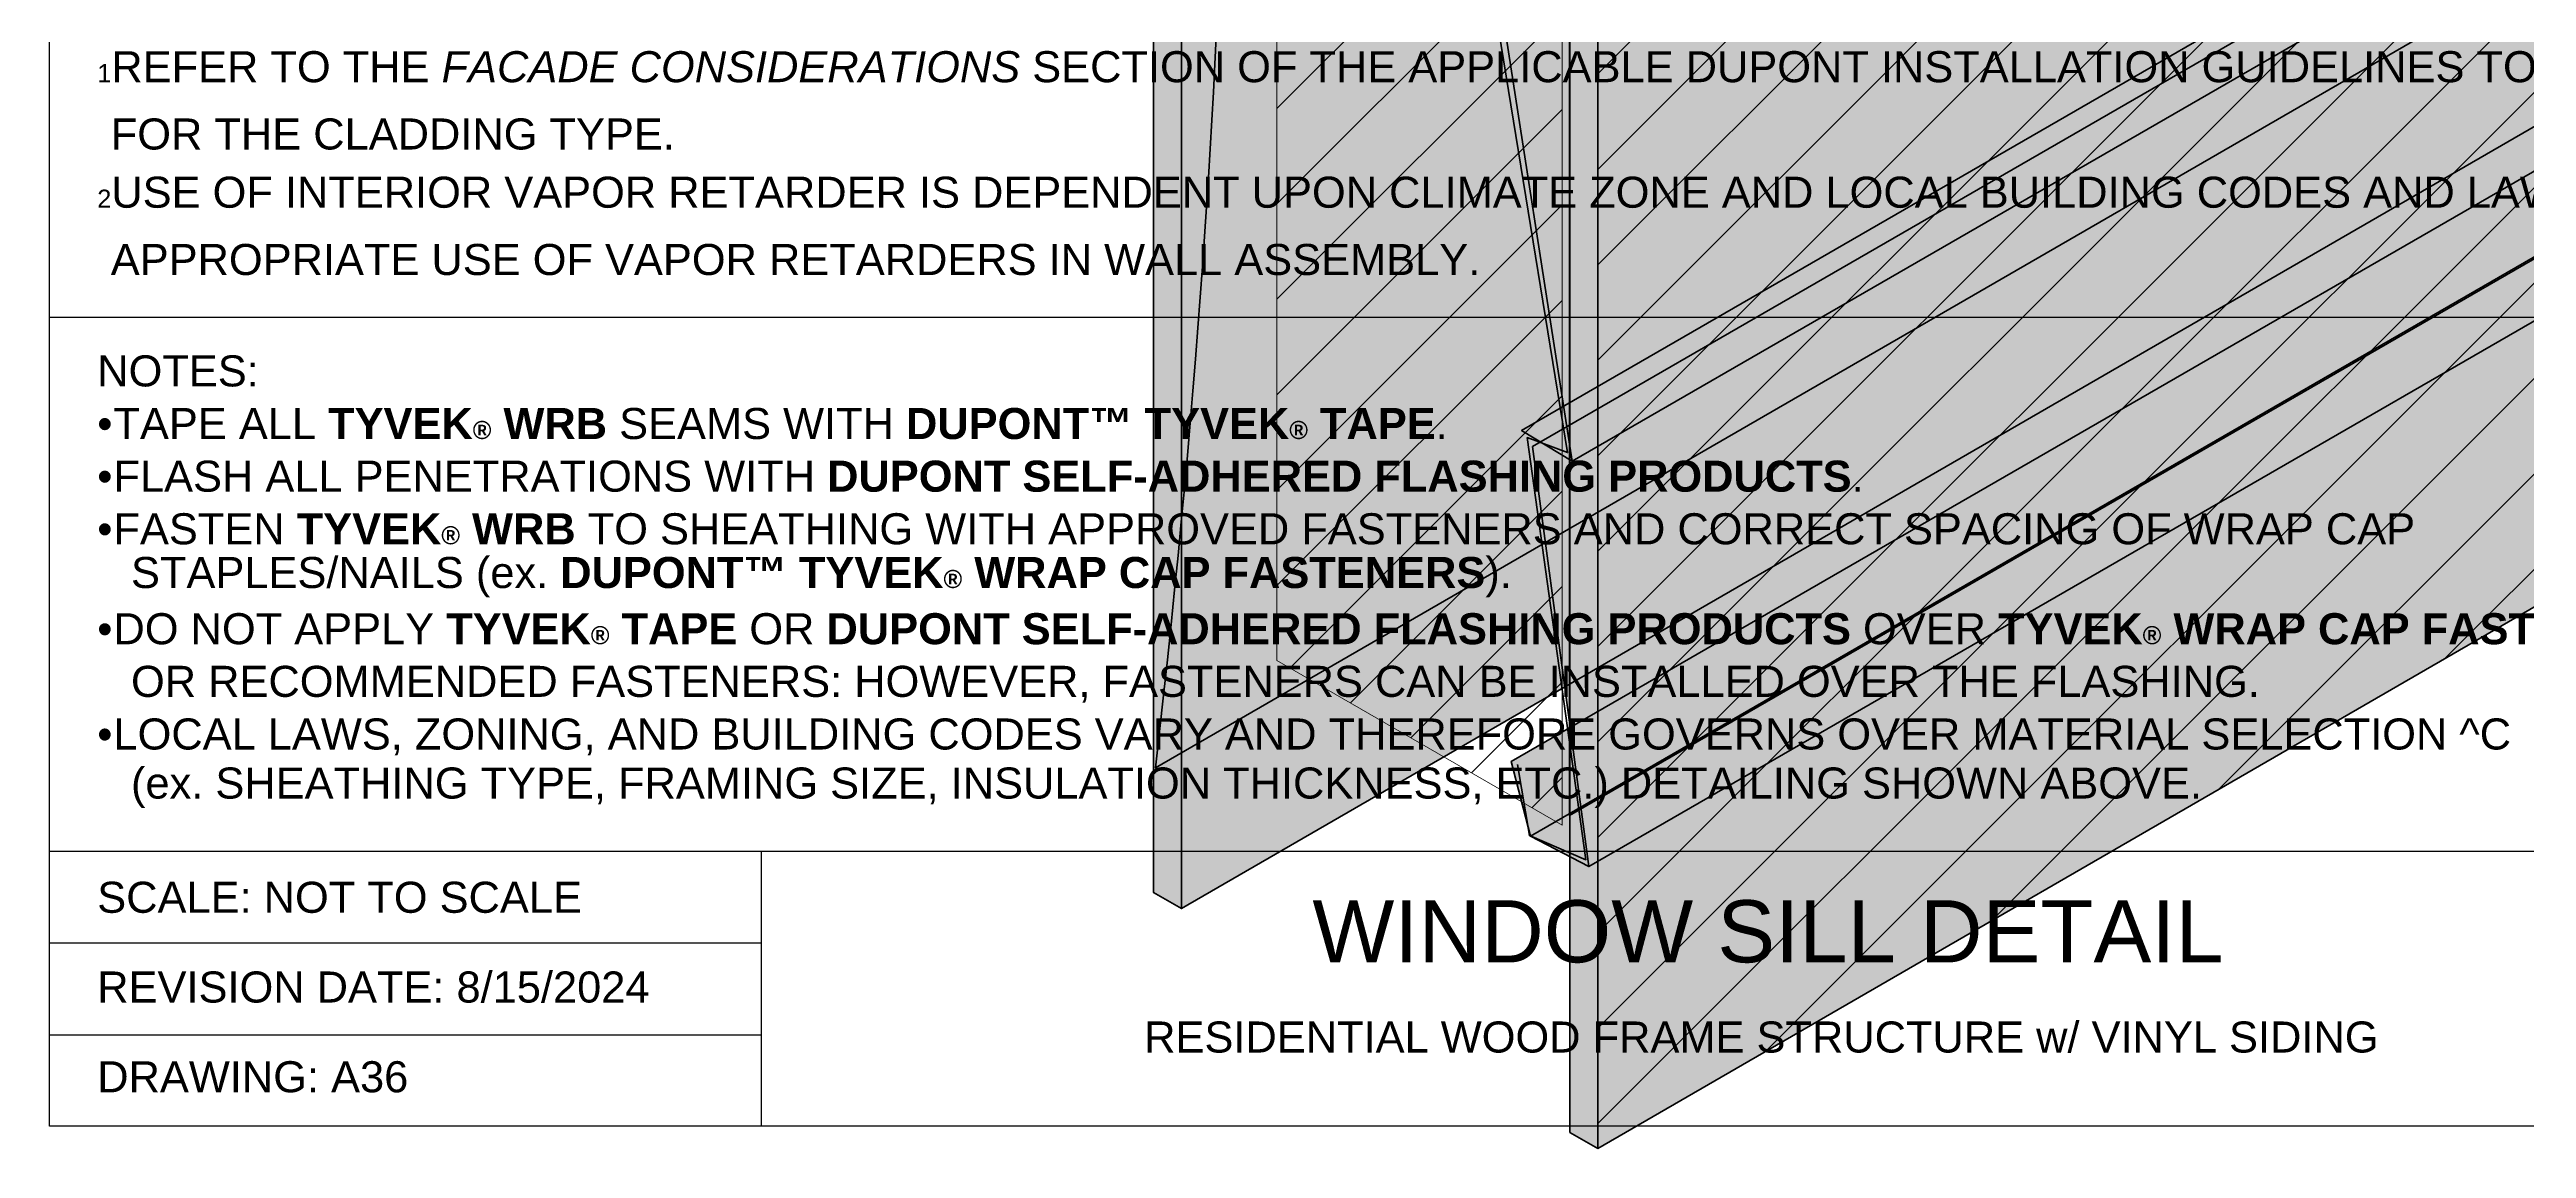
# Model space of a CAD drawing. Extents: x 26 to 922, y -766 to 15.
# Drawn here: x 26.5 to 393.4, y -766.1 to -603.2 of the extents above; entities that cross this region are included whole.
import ezdxf

# ---------------------------------------------------------------- set-up
doc = ezdxf.new("R2010")
doc.units = 0
doc.header["$MEASUREMENT"] = 0
for name, color, linetype, lineweight in [('background', 7, 'Continuous', 0), ('drywall', 7, 'Continuous', 0), ('OSB', 7, 'Continuous', 0), ('studs and insulation', 7, 'Continuous', 0), ('text', 7, 'Continuous', 0), ('vapor retrarder', 7, 'Continuous', 0), ('vinyl siding', 7, 'Continuous', 0), ('WRB', 7, 'Continuous', 0)]:
    doc.layers.add(name, color=color, linetype=linetype, lineweight=lineweight)
pattern_1 = [(45, (0, 0), (-7.07107, 7.07107), [])]

# ---------------------------------------------------------------- blocks, each defined once
blk = doc.blocks.new('Block_7')
at = {"layer": 'background', "color": 250, "lineweight": 25, "true_color": 0x231f20}
for p, q in [((26.46, -642.9), (585.42, -642.9)), ((26.46, -722.04), (429.12, -722.04)), ((131.88, -722.04), (131.88, -762.78)), ((26.46, -735.6), (131.88, -735.6)), ((26.46, -749.22), (131.88, -749.22))]:
    blk.add_line(p, q, dxfattribs=at)
blk.add_lwpolyline([(585.42, -762.78), (26.46, -762.78), (26.46, -29.1), (585.42, -29.1)], close=True, dxfattribs=at)
blk = doc.blocks.new('Block_8')
at = {"layer": 'drywall', "true_color": 0xebebec, "transparency": 33554687}
h = blk.add_hatch(color=7, dxfattribs=at)
h.dxf.hatch_style = 2
h.paths.add_polyline_path([(288.62, -293.56), (455.82, -196.84), (455.82, -579.17), (194.17, -730.54), (194.17, -468.21), (288.62, -413.56)])
at = {"layer": 'drywall', "true_color": 0xe2e3e4, "transparency": 33554687}
h = blk.add_hatch(color=254, dxfattribs=at)
h.dxf.hatch_style = 2
h.paths.add_polyline_path([(194.17, -468.21), (194.17, -730.54), (190.03, -728.15), (190.03, -465.82)])
at = {"layer": 'drywall', "color": 250, "lineweight": 35, "true_color": 0x231f20}
for points in [[(288.62, -293.56), (455.82, -196.84), (455.82, -579.17), (194.17, -730.54), (194.17, -468.21), (288.62, -413.56)], [(194.17, -468.21), (194.17, -730.54), (190.03, -728.15), (190.03, -465.82)]]:
    blk.add_lwpolyline(points, close=True, dxfattribs=at)
blk = doc.blocks.new('Block_9')
at = {"layer": 'vapor retrarder', "true_color": 0xc0e2ca, "transparency": 33554687}
h = blk.add_hatch(color=254, dxfattribs=at)
h.dxf.hatch_style = 2
edge = h.paths.add_edge_path()
edge.add_spline(control_points=[(199.26, -471.4), (201.2, -525.02), (203.58, -593.4), (190.31, -709.68), (190.31, -709.68), (558.88, -496.58), (558.88, -496.58), (558.88, -496.58), (551.08, -148.2), (551.08, -148.2), (551.08, -148.2), (295.49, -296.07), (295.49, -296.07), (292.7, -321.61), (290.81, -368.65), (294.05, -416.68), (294.05, -416.68), (199.26, -471.4), (199.26, -471.4)], knot_values=[0, 0, 0, 0, 1, 1, 1, 2, 2, 2, 3, 3, 3, 4, 4, 4, 5, 5, 5, 6, 6, 6, 6], degree=3, periodic=0)
at = {"layer": 'vapor retrarder', "color": 250, "lineweight": 35, "true_color": 0x231f20}
blk.add_open_spline([(199.26, -471.4), (201.2, -525.02), (203.58, -593.4), (190.31, -709.68), (190.31, -709.68), (558.88, -496.58), (558.88, -496.58), (558.88, -496.58), (551.08, -148.2), (551.08, -148.2), (551.08, -148.2), (295.49, -296.07), (295.49, -296.07), (292.7, -321.61), (290.81, -368.65), (294.05, -416.68), (294.05, -416.68), (199.26, -471.4), (199.26, -471.4)], degree=3, knots=[0, 0, 0, 0, 1, 1, 1, 2, 2, 2, 3, 3, 3, 4, 4, 4, 5, 5, 5, 6, 6, 6, 6], dxfattribs=at)
blk = doc.blocks.new('Block_11')
at = {"layer": 'studs and insulation', "true_color": 0xffeb95, "transparency": 33554687}
h = blk.add_hatch(color=41, dxfattribs=at)
h.dxf.hatch_style = 2
h.paths.add_polyline_path([(558.47, -539.57), (558.47, -343.66), (251.64, -520.81), (251.64, -716.72)])
at = {"layer": 'studs and insulation', "true_color": 0x000000, "transparency": 33554687}
h = blk.add_hatch(dxfattribs=at)
h.set_pattern_fill('_U', color=18, scale=10, angle=45, style=2, pattern_type=0)
h.set_pattern_definition(pattern_1)
h.paths.add_polyline_path([(250.56, -718.17), (250.56, -520.91), (208.3, -496.51), (208.3, -693.77)])
at = {"layer": 'studs and insulation', "color": 250, "lineweight": 60, "true_color": 0x231f20}
blk.add_lwpolyline([(558.47, -539.57), (558.47, -343.66), (251.64, -520.81), (251.64, -716.72)], close=True, dxfattribs=at)
at = {"layer": 'studs and insulation'}
blk.add_lwpolyline([(250.56, -718.17), (250.56, -520.91), (208.3, -496.51), (208.3, -693.77)], close=True, dxfattribs=at)
blk = doc.blocks.new('Block_10')
at = {"layer": 'studs and insulation'}
blk.add_blockref('Block_11', (0, 0), dxfattribs=at)
blk = doc.blocks.new('Block_15')
at = {"layer": 'OSB', "true_color": 0xcfae78, "transparency": 33554687}
h = blk.add_hatch(color=43, dxfattribs=at)
h.dxf.hatch_style = 2
h.paths.add_polyline_path([(348.55, -330.11), (517.48, -232.38), (517.48, -614.71), (255.83, -766.08), (255.83, -503.75), (348.55, -450.11)])
h = blk.add_hatch(color=43, dxfattribs=at)
h.dxf.hatch_style = 2
h.paths.add_polyline_path([(255.83, -503.75), (255.83, -766.08), (251.69, -763.69), (251.69, -501.37)])
at = {"layer": 'OSB', "color": 250, "lineweight": 35, "true_color": 0x231f20}
for points in [[(348.55, -330.11), (517.48, -232.38), (517.48, -614.71), (255.83, -766.08), (255.83, -503.75), (348.55, -450.11)], [(255.83, -503.75), (255.83, -766.08), (251.69, -763.69), (251.69, -501.37)]]:
    blk.add_lwpolyline(points, close=True, dxfattribs=at)
blk = doc.blocks.new('Block_16')
at = {"layer": 'WRB', "true_color": 0x000000, "transparency": 33554687}
h = blk.add_hatch(dxfattribs=at)
h.set_pattern_fill('_U', color=18, scale=10, angle=45, style=2, pattern_type=0)
h.set_pattern_definition(pattern_1)
h.paths.add_polyline_path([(348.55, -330.11), (517.48, -232.38), (517.48, -614.71), (255.83, -766.08), (255.83, -503.75), (348.55, -450.11)])
at = {"layer": 'WRB', "color": 250, "lineweight": 35, "true_color": 0x231f20}
blk.add_lwpolyline([(348.55, -330.11), (517.48, -232.38), (517.48, -614.71), (255.83, -766.08), (255.83, -503.75), (348.55, -450.11)], close=True, dxfattribs=at)
at = {"layer": 'WRB'}
blk.add_lwpolyline([(348.55, -330.11), (517.48, -232.38), (517.48, -614.71), (255.83, -766.08), (255.83, -503.75), (348.55, -450.11)], close=True, dxfattribs=at)
blk = doc.blocks.new('Block_21')
at = {"layer": 'vinyl siding', "true_color": 0xbcbec0, "transparency": 33554687}
h = blk.add_hatch(color=9, dxfattribs=at)
h.dxf.hatch_style = 2
h.paths.add_polyline_path([(730.99, -387.72), (252.06, -664.23), (240.53, -590.18), (719.46, -313.67)])
h = blk.add_hatch(color=9, dxfattribs=at)
h.dxf.hatch_style = 2
h.paths.add_polyline_path([(730.99, -387.72), (252.06, -664.23), (244.53, -659.7), (723.46, -383.19)])
h = blk.add_hatch(color=9, dxfattribs=at)
h.dxf.hatch_style = 2
h.paths.add_polyline_path([(733.43, -447.79), (254.5, -724.3), (246.18, -662.07), (725.11, -385.56)])
h = blk.add_hatch(color=9, dxfattribs=at)
h.dxf.hatch_style = 2
h.paths.add_polyline_path([(724.79, -443.27), (245.86, -719.78), (242.99, -708.73), (721.92, -432.22)])
h = blk.add_hatch(color=9, dxfattribs=at)
h.dxf.hatch_style = 2
h.paths.add_polyline_path([(733.43, -447.79), (254.5, -724.3), (245.86, -719.78), (724.79, -443.27)])
at = {"layer": 'vinyl siding', "color": 250, "lineweight": 35, "true_color": 0x231f20}
for points in [[(730.99, -387.72), (252.06, -664.23), (240.53, -590.18), (719.46, -313.67)], [(730.99, -387.72), (252.06, -664.23), (244.53, -659.7), (723.46, -383.19)], [(733.43, -447.79), (254.5, -724.3), (246.18, -662.07), (725.11, -385.56)], [(724.79, -443.27), (245.86, -719.78), (242.99, -708.73), (721.92, -432.22)], [(733.43, -447.79), (254.5, -724.3), (245.86, -719.78), (724.79, -443.27)]]:
    blk.add_lwpolyline(points, close=True, dxfattribs=at)
at = {"layer": 'vinyl siding', "color": 250, "lineweight": 106, "true_color": 0x231f20}
blk.add_open_spline([(243.96, -709.16), (243.96, -709.16), (245.71, -719.7), (245.71, -719.7), (245.71, -719.7), (254.07, -723.29), (254.07, -723.29), (254.07, -723.29), (245.38, -660.74), (245.38, -660.74), (245.38, -660.74), (251.36, -662.95), (251.36, -662.95), (251.36, -662.95), (239.71, -591.38), (239.71, -591.38), (239.71, -589.71), (241.37, -587.41), (243.54, -588.66), (245.71, -589.91), (247.46, -592.96), (247.46, -595.46), (247.46, -595.46), (248.1, -602), (248.1, -602)], degree=3, knots=[0, 0, 0, 0, 1, 1, 1, 2, 2, 2, 3, 3, 3, 4, 4, 4, 5, 5, 5, 6, 6, 6, 7, 7, 7, 8, 8, 8, 8], dxfattribs=at)
at = {"layer": 'vinyl siding', "color": 9, "lineweight": 35, "true_color": 0xbcbec0}
blk.add_open_spline([(243.96, -709.16), (243.96, -709.16), (245.71, -719.7), (245.71, -719.7), (245.71, -719.7), (254.07, -723.29), (254.07, -723.29), (254.07, -723.29), (245.38, -660.74), (245.38, -660.74), (245.38, -660.74), (251.36, -662.95), (251.36, -662.95), (251.36, -662.95), (239.71, -591.38), (239.71, -591.38), (239.71, -589.71), (241.37, -587.41), (243.54, -588.66), (245.71, -589.91), (247.46, -592.96), (247.46, -595.46), (247.46, -595.46), (248.1, -602), (248.1, -602)], degree=3, knots=[0, 0, 0, 0, 1, 1, 1, 2, 2, 2, 3, 3, 3, 4, 4, 4, 5, 5, 5, 6, 6, 6, 7, 7, 7, 8, 8, 8, 8], dxfattribs=at)
blk = doc.blocks.new('Block_20')
at = {"layer": 'vinyl siding'}
blk.add_blockref('Block_21', (0, 0), dxfattribs=at)

msp = doc.modelspace()

# ---------------------------------------------------------------- block references
at = {"layer": 'background'}
msp.add_blockref('Block_7', (0, 0), dxfattribs=at)
at = {"layer": 'drywall'}
msp.add_blockref('Block_8', (0, 0), dxfattribs=at)
at = {"layer": 'OSB'}
msp.add_blockref('Block_15', (0, 0), dxfattribs=at)
at = {"layer": 'studs and insulation'}
msp.add_blockref('Block_10', (0, 0), dxfattribs=at)
at = {"layer": 'vapor retrarder'}
msp.add_blockref('Block_9', (0, 0), dxfattribs=at)
at = {"layer": 'vinyl siding'}
msp.add_blockref('Block_20', (0, 0), dxfattribs=at)
at = {"layer": 'WRB'}
msp.add_blockref('Block_16', (0, 0), dxfattribs=at)

# ---------------------------------------------------------------- texts
at = {"layer": 'text', "char_height": 0.2, "attachment_point": 7}
for s, insert in [('\\C250;\\c2105123;\\FArial|b0|i0|c1;\\H2.682966;\\W1.000000;1\\H4.602000;REFER TO THE \\FArial Italic|b0|i1|c1;FACADE CONSIDERATIONS \\FArial|b0|i0|c1;SECTION OF THE APPLICABLE DUPONT INSTALLATION GUIDELINES TO HELP DETERMINE THE APPROPRIATE \\C165;\\c11033150;\\FArial Bold|b1|i0|c1;TYVEK\\H2.682966;®\\H4.602000; WRB ', (33.53, -608.13)), ('\\C250;\\c2105123;\\FArial|b0|i0|c1;\\H4.602000;\\W1.000000;FOR THE CLADDING TYPE.', (35.53, -618.1)), ('\\C250;\\c2105123;\\FArial|b0|i0|c1;\\H2.682966;\\W1.000000;2\\H4.602000;USE OF INTERIOR VAPOR RETARDER IS DEPENDENT UPON CLIMATE ZONE AND LOCAL BUILDING CODES AND LAWS. CONSULT LOCAL JURISDICTION TO ENSURE ', (33.53, -626.73)), ('\\C250;\\c2105123;\\FArial|b0|i0|c1;\\H4.602000;\\W1.000000;APPROPRIATE USE OF VAPOR RETARDERS IN WALL ASSEMBLY.', (35.53, -636.7)), ('\\C250;\\c2105123;\\FArial|b0|i0|c1;\\H4.602000;\\W1.000000;NOTES:', (33.53, -653.21)), ('\\C250;\\c2105123;\\FArial|b0|i0|c1;\\H4.602000;\\W1.000000;•^ITAPE ALL \\C165;\\c11033150;\\FArial Bold|b1|i0|c1;TYVEK\\H2.682966;®\\H4.602000; WRB \\C250;\\c2105123;\\FArial|b0|i0|c1;SEAMS WITH \\C142;\\c14789159;\\FArial Bold|b1|i0|c1;DUPONT™ TYVEK\\H2.682966;®\\H4.602000; TAPE\\C250;\\c2105123;\\FArial|b0|i0|c1;.', (33.53, -661.01)), ('\\C250;\\c2105123;\\FArial|b0|i0|c1;\\H4.602000;\\W1.000000;•^IFLASH ALL PENETRATIONS WITH \\C242;\\c2235361;\\FArial Bold|b1|i0|c1;DUPONT SELF-ADHERED FLASHING PRODUCTS\\C250;\\c2105123;\\FArial|b0|i0|c1;.', (33.53, -668.81)), ('\\C250;\\c2105123;\\FArial|b0|i0|c1;\\H4.602000;\\W1.000000;•^IFASTEN \\C165;\\c11033150;\\FArial Bold|b1|i0|c1;TYVEK\\H2.682966;®\\H4.602000; WRB \\C250;\\c2105123;\\FArial|b0|i0|c1;TO SHEATHING WITH APPROVED FASTENERS AND CORRECT SPACING OF WRAP CAP ', (33.53, -676.61)), ('\\C250;\\c2105123;\\FArial|b0|i0|c1;\\H4.602000;\\W1.000000;STAPLES/NAILS (ex. \\C165;\\c11033150;\\FArial Bold|b1|i0|c1;DUPONT™ TYVEK\\H2.682966;®\\H4.602000; WRAP CAP FASTENERS\\C250;\\c2105123;\\FArial|b0|i0|c1;).', (38.53, -684.41)), ('\\C250;\\c2105123;\\FArial|b0|i0|c1;\\H4.602000;\\W1.000000;•^IDO NOT APPLY \\C142;\\c14789159;\\FArial Bold|b1|i0|c1;TYVEK\\H2.682966;®\\H4.602000; TAPE\\C165;\\c11033150; \\C250;\\c2105123;\\FArial|b0|i0|c1;OR \\C240;\\c4339695;\\FArial Bold|b1|i0|c1;DUPONT SELF-ADHERED FLASHING PRODUCTS \\C250;\\c2105123;\\FArial|b0|i0|c1;OVER \\C165;\\c11033150;\\FArial Bold|b1|i0|c1;TYVEK\\H2.682966;®\\H4.602000; WRAP CAP FASTENERS\\C250;\\c2105123;\\FArial|b0|i0|c1;, ', (33.53, -692.21)), ('\\C250;\\c2105123;\\FArial|b0|i0|c1;\\H4.602000;\\W1.000000;OR RECOMMENDED FASTENERS: HOWEVER, FASTENERS CAN BE INSTALLED OVER THE FLASHING.', (38.53, -700.01)), ('\\C250;\\c2105123;\\FArial|b0|i0|c1;\\H4.602000;\\W1.000000;•^ILOCAL LAWS, ZONING, AND BUILDING CODES VARY AND THEREFORE GOVERNS OVER MATERIAL SELECTION ^C', (33.53, -707.81)), ('\\C250;\\c2105123;\\FArial|b0|i0|c1;\\H4.602000;\\W1.000000;(ex. SHEATHING TYPE, FRAMING SIZE, INSULATION THICKNESS, ETC.) DETAILING SHOWN ABOVE.', (38.53, -715.61)), ('\\C250;\\c2105123;\\FArial|b0|i0|c1;\\H4.602000;\\W1.000000;SCALE: NOT TO SCALE', (33.53, -731.22)), ('\\C250;\\c2105123;\\FArial|b0|i0|c1;\\H9.204000;\\W1.000000;WINDOW SILL DETAIL', (213.55, -738.63)), ('\\C250;\\c2105123;\\FArial|b0|i0|c1;\\H4.602000;\\W1.000000;REVISION DATE: 8/15/2024', (33.53, -744.52)), ('\\C250;\\c2105123;\\FArial|b0|i0|c1;\\H4.602000;\\W1.000000;RESIDENTIAL WOOD FRAME STRUCTURE w/ VINYL SIDING', (188.63, -751.93)), ('\\C250;\\c2105123;\\FArial|b0|i0|c1;\\H4.602000;\\W1.000000;DRAWING: A36', (33.53, -757.82))]:
    msp.add_mtext(s, dxfattribs=dict(at, insert=insert))

doc.saveas('drawing.dxf')
